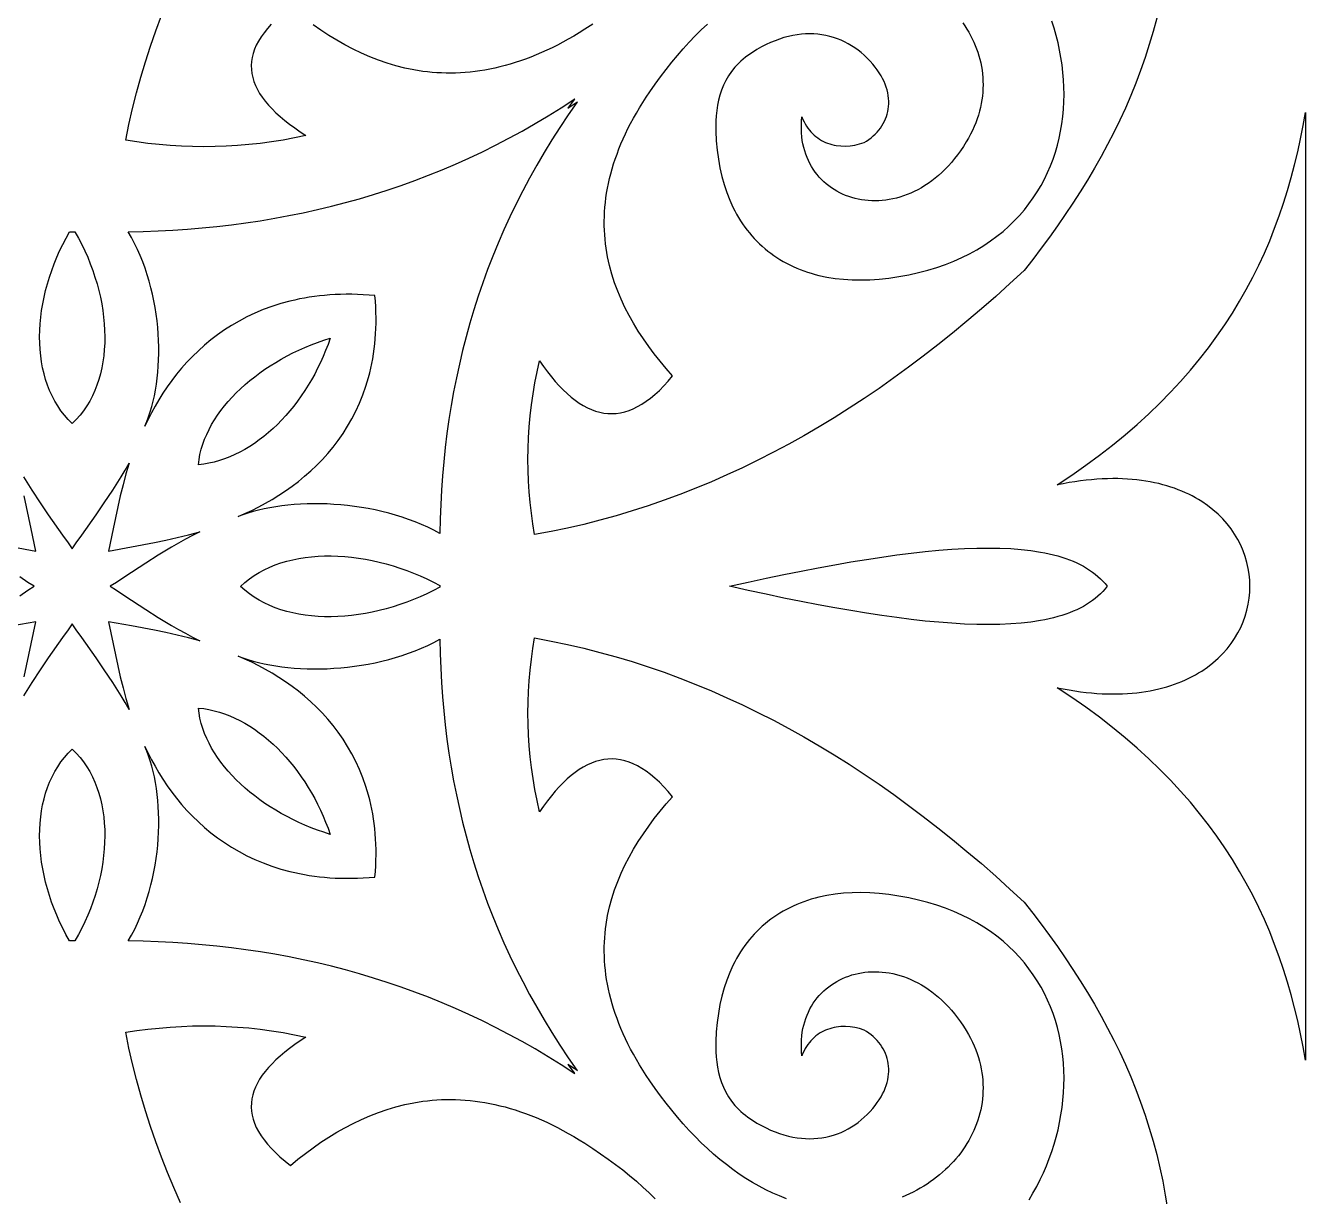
# Model space of a CAD drawing. Extents: x -375 to 375, y -1025 to 1025.
# Drawn here: x -217.3 to -155, y -723.6 to -666.7 of the extents above; entities that cross this region are included whole.
import ezdxf

# ---------------------------------------------------------------- set-up
doc = ezdxf.new("R2010")
doc.units = 0
doc.layers.add('LAYER_1', color=18, linetype='CONTINUOUS')

msp = doc.modelspace()

# ---------------------------------------------------------------- linework, layer by layer
at = {"layer": 'LAYER_1'}
for points in [[(-205.319, -666.625), (-205.504, -666.831), (-205.668, -667.035), (-205.812, -667.238), (-205.937, -667.44), (-206.043, -667.642), (-206.129, -667.842), (-206.197, -668.041), (-206.246, -668.24), (-206.276, -668.437), (-206.289, -668.634), (-206.283, -668.83), (-206.259, -669.025), (-206.218, -669.219), (-206.159, -669.412), (-206.083, -669.604), (-205.991, -669.796), (-205.881, -669.987), (-205.755, -670.177), (-205.612, -670.366), (-205.454, -670.554), (-205.279, -670.742), (-205.089, -670.929), (-204.884, -671.115), (-204.663, -671.301), (-204.427, -671.486), (-204.176, -671.67), (-203.91, -671.854), (-203.63, -672.037), (-204.187, -672.154), (-204.744, -672.256), (-205.298, -672.344), (-205.852, -672.418), (-206.404, -672.478), (-206.955, -672.524), (-207.505, -672.557), (-208.053, -672.576), (-208.601, -672.582), (-209.146, -672.575), (-209.691, -672.555), (-210.234, -672.522), (-210.776, -672.477), (-211.317, -672.42), (-211.857, -672.351), (-212.395, -672.27), (-212.239, -671.498), (-212.066, -670.73), (-211.875, -669.965), (-211.667, -669.204), (-211.441, -668.447), (-211.198, -667.693), (-210.937, -666.943), (-210.66, -666.197)], [(-189.671, -666.619), (-190.058, -666.869), (-190.328, -667.037), (-190.596, -667.197), (-190.862, -667.35), (-191.127, -667.496), (-191.391, -667.634), (-191.653, -667.765), (-191.913, -667.889), (-192.172, -668.006), (-192.429, -668.116), (-192.685, -668.219), (-192.94, -668.316), (-193.193, -668.405), (-193.444, -668.489), (-193.694, -668.565), (-193.942, -668.635), (-194.189, -668.699), (-194.435, -668.756), (-194.679, -668.808), (-194.921, -668.853), (-195.163, -668.892), (-195.402, -668.925), (-195.64, -668.952), (-195.877, -668.973), (-196.112, -668.988), (-196.346, -668.998), (-196.579, -669.002), (-196.81, -669.001), (-197.039, -668.994), (-197.267, -668.982), (-197.494, -668.965), (-197.719, -668.942), (-197.943, -668.915), (-198.387, -668.844), (-198.824, -668.754), (-199.257, -668.645), (-199.683, -668.518), (-200.104, -668.373), (-200.52, -668.211), (-200.93, -668.033), (-201.335, -667.839), (-201.734, -667.629), (-202.128, -667.406), (-202.516, -667.168), (-202.899, -666.917), (-203.277, -666.654)], [(-162.236, -666.331), (-162.408, -666.975), (-162.596, -667.612), (-162.799, -668.243), (-163.017, -668.866), (-163.251, -669.484), (-163.498, -670.094), (-163.76, -670.699), (-164.035, -671.297), (-164.324, -671.889), (-164.625, -672.476), (-164.939, -673.057), (-165.265, -673.632), (-165.602, -674.203), (-165.951, -674.768), (-166.311, -675.328), (-166.682, -675.884), (-167.063, -676.435), (-167.453, -676.981), (-167.854, -677.523), (-168.263, -678.061), (-168.681, -678.596), (-169.373, -679.236), (-170.067, -679.863), (-170.765, -680.474), (-171.467, -681.071), (-172.171, -681.653), (-172.879, -682.22), (-173.59, -682.772), (-174.305, -683.309), (-175.022, -683.831), (-175.743, -684.337), (-176.468, -684.829), (-177.196, -685.304), (-177.927, -685.764), (-178.662, -686.209), (-179.4, -686.638), (-180.141, -687.051), (-180.887, -687.448), (-181.635, -687.83), (-182.388, -688.195), (-183.144, -688.544), (-183.903, -688.878), (-184.666, -689.194), (-185.433, -689.495), (-186.203, -689.779), (-186.977, -690.047), (-187.755, -690.298), (-188.537, -690.532), (-189.322, -690.75), (-190.111, -690.951), (-190.904, -691.135), (-191.701, -691.302), (-192.502, -691.452), (-192.586, -690.933), (-192.658, -690.413), (-192.717, -689.892), (-192.763, -689.369), (-192.797, -688.845), (-192.818, -688.32), (-192.825, -687.794), (-192.819, -687.266), (-192.799, -686.737), (-192.765, -686.207), (-192.717, -685.676), (-192.655, -685.143), (-192.579, -684.61), (-192.488, -684.075), (-192.381, -683.538), (-192.26, -683.001), (-192.07, -683.271), (-191.88, -683.527), (-191.689, -683.769), (-191.497, -683.996), (-191.304, -684.209), (-191.111, -684.408), (-190.917, -684.591), (-190.723, -684.759), (-190.527, -684.912), (-190.331, -685.05), (-190.134, -685.171), (-189.936, -685.277), (-189.737, -685.366), (-189.538, -685.44), (-189.337, -685.496), (-189.136, -685.536), (-188.934, -685.559), (-188.731, -685.564), (-188.527, -685.552), (-188.322, -685.523), (-188.117, -685.476), (-187.91, -685.411), (-187.702, -685.327), (-187.493, -685.225), (-187.284, -685.105), (-187.073, -684.966), (-186.861, -684.807), (-186.648, -684.63), (-186.434, -684.433), (-186.219, -684.216), (-186.003, -683.98), (-185.786, -683.723), (-186.094, -683.374), (-186.392, -683.02), (-186.678, -682.661), (-186.951, -682.296), (-187.211, -681.927), (-187.457, -681.552), (-187.689, -681.172), (-187.906, -680.787), (-188.108, -680.397), (-188.292, -680.002), (-188.46, -679.601), (-188.611, -679.195), (-188.743, -678.784), (-188.856, -678.367), (-188.949, -677.945), (-189.022, -677.517), (-189.051, -677.301), (-189.074, -677.084), (-189.092, -676.865), (-189.105, -676.645), (-189.112, -676.424), (-189.113, -676.201), (-189.109, -675.977), (-189.099, -675.752), (-189.083, -675.525), (-189.061, -675.297), (-189.033, -675.067), (-188.998, -674.836), (-188.958, -674.603), (-188.911, -674.369), (-188.858, -674.134), (-188.799, -673.897), (-188.733, -673.659), (-188.66, -673.42), (-188.581, -673.179), (-188.494, -672.936), (-188.401, -672.692), (-188.301, -672.447), (-188.194, -672.2), (-188.08, -671.952), (-187.959, -671.702), (-187.83, -671.451), (-187.694, -671.199), (-187.551, -670.945), (-187.4, -670.689), (-187.242, -670.432), (-187.076, -670.174), (-186.902, -669.914), (-186.642, -669.541), (-186.377, -669.176), (-186.107, -668.821), (-185.833, -668.475), (-185.554, -668.139), (-185.27, -667.813), (-184.983, -667.498), (-184.691, -667.193), (-184.395, -666.898), (-184.095, -666.615)], [(-171.666, -666.554), (-171.564, -666.704), (-171.467, -666.856), (-171.376, -667.011), (-171.289, -667.168), (-171.208, -667.327), (-171.132, -667.489), (-171.062, -667.653), (-170.998, -667.819), (-170.939, -667.986), (-170.886, -668.156), (-170.839, -668.327), (-170.798, -668.5), (-170.763, -668.675), (-170.734, -668.851), (-170.712, -669.028), (-170.696, -669.207), (-170.687, -669.387), (-170.684, -669.568), (-170.688, -669.75), (-170.699, -669.933), (-170.716, -670.116), (-170.741, -670.301), (-170.773, -670.486), (-170.811, -670.671), (-170.857, -670.857), (-170.911, -671.044), (-170.972, -671.23), (-171.041, -671.417), (-171.117, -671.603), (-171.201, -671.79), (-171.292, -671.977), (-171.392, -672.163), (-171.5, -672.349), (-171.637, -672.566), (-171.777, -672.774), (-171.922, -672.972), (-172.069, -673.162), (-172.22, -673.342), (-172.373, -673.514), (-172.53, -673.677), (-172.689, -673.831), (-172.85, -673.977), (-173.014, -674.114), (-173.179, -674.242), (-173.347, -674.363), (-173.516, -674.475), (-173.686, -674.578), (-173.857, -674.674), (-174.03, -674.761), (-174.203, -674.841), (-174.377, -674.913), (-174.551, -674.977), (-174.725, -675.033), (-174.899, -675.081), (-175.073, -675.122), (-175.247, -675.156), (-175.419, -675.182), (-175.591, -675.201), (-175.762, -675.213), (-175.932, -675.217), (-176.1, -675.215), (-176.267, -675.205), (-176.432, -675.189), (-176.595, -675.166), (-176.755, -675.136), (-176.913, -675.099), (-177.068, -675.056), (-177.221, -675.007), (-177.37, -674.951), (-177.516, -674.889), (-177.659, -674.82), (-177.798, -674.746), (-177.933, -674.665), (-178.065, -674.578), (-178.191, -674.486), (-178.314, -674.388), (-178.432, -674.283), (-178.544, -674.174), (-178.652, -674.059), (-178.755, -673.938), (-178.852, -673.812), (-178.943, -673.68), (-179.029, -673.544), (-179.108, -673.402), (-179.181, -673.255), (-179.248, -673.104), (-179.308, -672.947), (-179.361, -672.785), (-179.407, -672.619), (-179.446, -672.448), (-179.477, -672.273), (-179.501, -672.093), (-179.517, -671.909), (-179.524, -671.72), (-179.524, -671.527), (-179.514, -671.33), (-179.497, -671.129), (-179.447, -671.25), (-179.392, -671.366), (-179.333, -671.476), (-179.27, -671.58), (-179.203, -671.679), (-179.132, -671.772), (-179.057, -671.86), (-178.979, -671.942), (-178.898, -672.019), (-178.813, -672.091), (-178.725, -672.157), (-178.634, -672.218), (-178.541, -672.273), (-178.445, -672.324), (-178.346, -672.369), (-178.245, -672.409), (-178.143, -672.444), (-178.038, -672.474), (-177.932, -672.499), (-177.824, -672.519), (-177.604, -672.544), (-177.38, -672.549), (-177.153, -672.535), (-176.924, -672.501), (-176.695, -672.449), (-176.467, -672.378), (-176.349, -672.304), (-176.237, -672.226), (-176.129, -672.144), (-176.028, -672.057), (-175.932, -671.967), (-175.842, -671.872), (-175.758, -671.774), (-175.68, -671.672), (-175.608, -671.567), (-175.543, -671.458), (-175.485, -671.346), (-175.433, -671.232), (-175.388, -671.114), (-175.351, -670.994), (-175.32, -670.872), (-175.297, -670.747), (-175.281, -670.62), (-175.273, -670.491), (-175.273, -670.36), (-175.281, -670.228), (-175.297, -670.094), (-175.321, -669.958), (-175.353, -669.822), (-175.394, -669.684), (-175.444, -669.546), (-175.502, -669.407), (-175.57, -669.267), (-175.647, -669.127), (-175.732, -668.987), (-175.828, -668.846), (-175.933, -668.706), (-176.047, -668.566), (-176.181, -668.415), (-176.319, -668.271), (-176.463, -668.135), (-176.611, -668.006), (-176.764, -667.885), (-176.922, -667.772), (-177.084, -667.667), (-177.25, -667.57), (-177.42, -667.482), (-177.595, -667.402), (-177.773, -667.331), (-177.955, -667.269), (-178.14, -667.216), (-178.329, -667.172), (-178.521, -667.137), (-178.716, -667.112), (-178.914, -667.097), (-179.115, -667.091), (-179.318, -667.096), (-179.524, -667.111), (-179.732, -667.136), (-179.942, -667.172), (-180.154, -667.218), (-180.369, -667.275), (-180.585, -667.344), (-180.802, -667.423), (-181.021, -667.514), (-181.241, -667.616), (-181.462, -667.73), (-181.685, -667.856), (-181.908, -667.994), (-182.131, -668.144), (-182.249, -668.232), (-182.361, -668.322), (-182.468, -668.415), (-182.57, -668.511), (-182.666, -668.609), (-182.757, -668.71), (-182.923, -668.919), (-183.071, -669.136), (-183.2, -669.361), (-183.312, -669.593), (-183.408, -669.83), (-183.487, -670.073), (-183.552, -670.319), (-183.604, -670.568), (-183.642, -670.819), (-183.668, -671.071), (-183.683, -671.323), (-183.688, -671.575), (-183.684, -671.825), (-183.662, -672.294), (-183.621, -672.749), (-183.563, -673.19), (-183.487, -673.616), (-183.393, -674.028), (-183.283, -674.425), (-183.155, -674.807), (-183.011, -675.174), (-182.851, -675.525), (-182.765, -675.695), (-182.674, -675.862), (-182.58, -676.024), (-182.482, -676.182), (-182.38, -676.336), (-182.274, -676.487), (-182.165, -676.633), (-182.051, -676.775), (-181.934, -676.914), (-181.813, -677.048), (-181.689, -677.178), (-181.561, -677.304), (-181.429, -677.425), (-181.293, -677.543), (-181.154, -677.657), (-181.012, -677.766), (-180.866, -677.871), (-180.717, -677.971), (-180.564, -678.068), (-180.408, -678.16), (-180.249, -678.248), (-180.086, -678.331), (-179.92, -678.41), (-179.751, -678.485), (-179.578, -678.555), (-179.402, -678.621), (-179.224, -678.683), (-179.042, -678.74), (-178.857, -678.792), (-178.669, -678.84), (-178.284, -678.922), (-177.887, -678.986), (-177.479, -679.031), (-177.059, -679.057), (-176.629, -679.064), (-176.188, -679.053), (-175.737, -679.022), (-175.275, -678.971), (-174.775, -678.897), (-174.291, -678.807), (-173.823, -678.703), (-173.371, -678.584), (-172.935, -678.451), (-172.515, -678.305), (-172.111, -678.146), (-171.722, -677.974), (-171.349, -677.789), (-170.992, -677.593), (-170.649, -677.386), (-170.322, -677.167), (-170.01, -676.938), (-169.713, -676.699), (-169.431, -676.449), (-169.164, -676.191), (-168.911, -675.923), (-168.673, -675.647), (-168.449, -675.363), (-168.24, -675.071), (-168.045, -674.772), (-167.864, -674.466), (-167.697, -674.153), (-167.544, -673.834), (-167.405, -673.51), (-167.279, -673.18), (-167.167, -672.846), (-167.068, -672.507), (-166.983, -672.164), (-166.911, -671.818), (-166.852, -671.468), (-166.806, -671.116), (-166.772, -670.761), (-166.752, -670.404), (-166.744, -670.046), (-166.749, -669.687), (-166.767, -669.326), (-166.796, -668.966), (-166.838, -668.606), (-166.892, -668.246), (-166.958, -667.887), (-167.036, -667.53), (-167.126, -667.175), (-167.227, -666.821), (-167.34, -666.47)], [(-217.371, -688.641), (-216.967, -689.29), (-216.559, -689.911), (-216.164, -690.49), (-215.467, -691.476), (-215.197, -691.858), (-214.999, -692.149), (-214.801, -691.858), (-214.531, -691.476), (-213.834, -690.49), (-213.438, -689.911), (-213.03, -689.29), (-212.624, -688.641), (-212.427, -688.309), (-212.236, -687.975), (-212.388, -688.5), (-212.529, -689.028), (-212.66, -689.56), (-212.783, -690.095), (-213.011, -691.17), (-213.228, -692.251), (-212.114, -692.047), (-211.003, -691.832), (-210.448, -691.715), (-209.895, -691.591), (-209.344, -691.457), (-208.796, -691.311), (-209.144, -691.492), (-209.49, -691.679), (-209.832, -691.871), (-210.167, -692.065), (-210.813, -692.456), (-211.416, -692.837), (-212.444, -693.51), (-212.843, -693.772), (-213.149, -693.966), (-212.843, -694.161), (-212.444, -694.424), (-211.416, -695.096), (-210.813, -695.476), (-210.167, -695.866), (-209.832, -696.06), (-209.49, -696.251), (-209.144, -696.437), (-208.796, -696.616), (-209.344, -696.473), (-209.895, -696.341), (-210.448, -696.217), (-211.003, -696.102), (-212.114, -695.888), (-213.228, -695.687), (-213.011, -696.764), (-212.783, -697.838), (-212.66, -698.372), (-212.529, -698.903), (-212.388, -699.431), (-212.236, -699.955), (-212.427, -699.621), (-212.624, -699.29), (-213.03, -698.642), (-213.438, -698.022), (-213.834, -697.443), (-214.531, -696.457), (-214.801, -696.075), (-214.999, -695.783), (-215.197, -696.075), (-215.467, -696.457), (-216.164, -697.443), (-216.559, -698.022), (-216.967, -698.642), (-217.371, -699.29)], [(-217.886, -692.047), (-216.775, -692.251), (-216.991, -691.17), (-217.217, -690.095), (-217.339, -689.56)], [(-217.554, -694.424), (-217.157, -694.161), (-216.853, -693.966), (-217.157, -693.772), (-217.554, -693.51)], [(-217.339, -698.372), (-217.217, -697.838), (-216.991, -696.764), (-216.775, -695.687), (-217.886, -695.888)], [(-180.249, -723.754), (-180.584, -723.624), (-180.917, -723.48), (-181.247, -723.322), (-181.575, -723.15), (-181.9, -722.965), (-182.223, -722.766), (-182.543, -722.555), (-182.86, -722.331), (-183.174, -722.095), (-183.484, -721.846), (-183.791, -721.586), (-184.095, -721.314), (-184.395, -721.031), (-184.691, -720.737), (-184.983, -720.432), (-185.27, -720.116), (-185.554, -719.79), (-185.833, -719.454), (-186.107, -719.109), (-186.377, -718.753), (-186.642, -718.389), (-186.902, -718.015), (-187.076, -717.756), (-187.242, -717.497), (-187.4, -717.24), (-187.551, -716.985), (-187.694, -716.731), (-187.83, -716.478), (-187.959, -716.227), (-188.08, -715.977), (-188.194, -715.729), (-188.301, -715.482), (-188.401, -715.237), (-188.494, -714.993), (-188.581, -714.751), (-188.66, -714.51), (-188.733, -714.27), (-188.799, -714.032), (-188.858, -713.795), (-188.911, -713.56), (-188.958, -713.326), (-188.998, -713.093), (-189.033, -712.862), (-189.061, -712.633), (-189.083, -712.404), (-189.099, -712.177), (-189.109, -711.952), (-189.113, -711.728), (-189.112, -711.505), (-189.105, -711.284), (-189.092, -711.064), (-189.074, -710.845), (-189.051, -710.628), (-189.022, -710.412), (-188.949, -709.984), (-188.856, -709.562), (-188.743, -709.145), (-188.611, -708.734), (-188.46, -708.328), (-188.292, -707.927), (-188.108, -707.532), (-187.906, -707.142), (-187.689, -706.757), (-187.457, -706.377), (-187.211, -706.002), (-186.951, -705.633), (-186.678, -705.268), (-186.392, -704.909), (-186.094, -704.555), (-185.786, -704.206), (-186.003, -703.949), (-186.219, -703.713), (-186.434, -703.496), (-186.648, -703.299), (-186.861, -703.122), (-187.073, -702.963), (-187.284, -702.824), (-187.493, -702.704), (-187.702, -702.602), (-187.91, -702.518), (-188.117, -702.453), (-188.322, -702.406), (-188.527, -702.377), (-188.731, -702.365), (-188.934, -702.37), (-189.136, -702.393), (-189.337, -702.433), (-189.538, -702.49), (-189.737, -702.563), (-189.936, -702.652), (-190.134, -702.758), (-190.331, -702.879), (-190.527, -703.017), (-190.723, -703.17), (-190.917, -703.338), (-191.111, -703.521), (-191.304, -703.72), (-191.497, -703.933), (-191.689, -704.16), (-191.88, -704.402), (-192.07, -704.658), (-192.26, -704.928), (-192.381, -704.391), (-192.488, -703.855), (-192.579, -703.32), (-192.655, -702.786), (-192.717, -702.254), (-192.765, -701.722), (-192.799, -701.192), (-192.819, -700.663), (-192.825, -700.136), (-192.818, -699.609), (-192.797, -699.084), (-192.763, -698.56), (-192.717, -698.038), (-192.658, -697.516), (-192.586, -696.996), (-192.502, -696.477), (-191.701, -696.627), (-190.904, -696.794), (-190.111, -696.978), (-189.322, -697.179), (-188.537, -697.397), (-187.755, -697.631), (-186.977, -697.882), (-186.203, -698.15), (-185.433, -698.434), (-184.666, -698.735), (-183.903, -699.052), (-183.144, -699.385), (-182.388, -699.734), (-181.635, -700.099), (-180.887, -700.481), (-180.141, -700.878), (-179.4, -701.291), (-178.662, -701.72), (-177.927, -702.165), (-177.196, -702.625), (-176.468, -703.101), (-175.743, -703.592), (-175.022, -704.098), (-174.305, -704.62), (-173.59, -705.157), (-172.879, -705.709), (-172.171, -706.276), (-171.467, -706.858), (-170.765, -707.455), (-170.067, -708.067), (-169.373, -708.693), (-168.681, -709.334), (-168.263, -709.868), (-167.854, -710.406), (-167.453, -710.948), (-167.063, -711.495), (-166.682, -712.046), (-166.311, -712.601), (-165.951, -713.161), (-165.602, -713.727), (-165.265, -714.297), (-164.939, -714.873), (-164.625, -715.454), (-164.324, -716.04), (-164.035, -716.633), (-163.76, -717.231), (-163.498, -717.835), (-163.251, -718.446), (-163.017, -719.063), (-162.799, -719.687), (-162.596, -720.317), (-162.408, -720.954), (-162.236, -721.599), (-162.08, -722.25), (-161.941, -722.91), (-161.819, -723.576), (-161.714, -724.251)], [(-168.446, -723.807), (-168.255, -723.486), (-168.075, -723.159), (-167.906, -722.828), (-167.748, -722.492), (-167.601, -722.151), (-167.465, -721.807), (-167.34, -721.459), (-167.227, -721.108), (-167.126, -720.755), (-167.036, -720.399), (-166.958, -720.042), (-166.892, -719.683), (-166.838, -719.323), (-166.796, -718.963), (-166.767, -718.603), (-166.749, -718.243), (-166.744, -717.883), (-166.752, -717.525), (-166.772, -717.168), (-166.806, -716.814), (-166.852, -716.461), (-166.911, -716.112), (-166.983, -715.765), (-167.068, -715.422), (-167.167, -715.083), (-167.279, -714.749), (-167.405, -714.419), (-167.544, -714.095), (-167.697, -713.776), (-167.864, -713.464), (-168.045, -713.157), (-168.24, -712.858), (-168.449, -712.566), (-168.673, -712.282), (-168.911, -712.006), (-169.164, -711.738), (-169.431, -711.48), (-169.713, -711.231), (-170.01, -710.991), (-170.322, -710.762), (-170.649, -710.543), (-170.992, -710.336), (-171.349, -710.14), (-171.722, -709.955), (-172.111, -709.783), (-172.515, -709.624), (-172.935, -709.478), (-173.371, -709.345), (-173.823, -709.226), (-174.291, -709.122), (-174.775, -709.032), (-175.275, -708.958), (-175.737, -708.907), (-176.188, -708.876), (-176.629, -708.865), (-177.059, -708.872), (-177.479, -708.898), (-177.887, -708.944), (-178.284, -709.007), (-178.669, -709.089), (-178.857, -709.137), (-179.042, -709.19), (-179.224, -709.246), (-179.402, -709.308), (-179.578, -709.374), (-179.751, -709.444), (-179.92, -709.519), (-180.086, -709.598), (-180.249, -709.681), (-180.408, -709.769), (-180.564, -709.861), (-180.717, -709.958), (-180.866, -710.058), (-181.012, -710.163), (-181.154, -710.273), (-181.293, -710.386), (-181.429, -710.504), (-181.561, -710.625), (-181.689, -710.751), (-181.813, -710.881), (-181.934, -711.016), (-182.051, -711.154), (-182.165, -711.296), (-182.274, -711.442), (-182.38, -711.593), (-182.482, -711.747), (-182.58, -711.905), (-182.674, -712.067), (-182.765, -712.234), (-182.851, -712.404), (-183.011, -712.755), (-183.155, -713.122), (-183.283, -713.504), (-183.393, -713.901), (-183.487, -714.313), (-183.563, -714.739), (-183.621, -715.18), (-183.662, -715.635), (-183.684, -716.104), (-183.688, -716.354), (-183.683, -716.606), (-183.668, -716.858), (-183.642, -717.11), (-183.604, -717.361), (-183.552, -717.611), (-183.487, -717.857), (-183.408, -718.099), (-183.312, -718.336), (-183.2, -718.568), (-183.071, -718.793), (-182.923, -719.01), (-182.757, -719.219), (-182.666, -719.32), (-182.57, -719.418), (-182.468, -719.514), (-182.361, -719.607), (-182.249, -719.697), (-182.131, -719.785), (-181.908, -719.935), (-181.685, -720.073), (-181.462, -720.199), (-181.241, -720.313), (-181.021, -720.415), (-180.802, -720.506), (-180.585, -720.585), (-180.369, -720.654), (-180.154, -720.711), (-179.942, -720.757), (-179.732, -720.793), (-179.524, -720.818), (-179.318, -720.833), (-179.115, -720.838), (-178.914, -720.832), (-178.716, -720.817), (-178.521, -720.792), (-178.329, -720.757), (-178.14, -720.713), (-177.955, -720.66), (-177.773, -720.598), (-177.595, -720.527), (-177.42, -720.447), (-177.25, -720.359), (-177.084, -720.262), (-176.922, -720.157), (-176.764, -720.044), (-176.611, -719.923), (-176.463, -719.794), (-176.319, -719.658), (-176.181, -719.514), (-176.047, -719.363), (-175.933, -719.223), (-175.828, -719.083), (-175.732, -718.942), (-175.647, -718.802), (-175.57, -718.662), (-175.502, -718.522), (-175.444, -718.383), (-175.394, -718.245), (-175.353, -718.107), (-175.321, -717.971), (-175.297, -717.835), (-175.281, -717.701), (-175.273, -717.569), (-175.273, -717.438), (-175.281, -717.309), (-175.297, -717.182), (-175.32, -717.057), (-175.351, -716.935), (-175.388, -716.815), (-175.433, -716.697), (-175.485, -716.583), (-175.543, -716.471), (-175.608, -716.362), (-175.68, -716.257), (-175.758, -716.155), (-175.842, -716.057), (-175.932, -715.962), (-176.028, -715.872), (-176.129, -715.785), (-176.237, -715.703), (-176.349, -715.625), (-176.467, -715.551), (-176.695, -715.48), (-176.924, -715.428), (-177.153, -715.394), (-177.38, -715.38), (-177.604, -715.385), (-177.824, -715.41), (-177.932, -715.43), (-178.038, -715.455), (-178.143, -715.485), (-178.245, -715.52), (-178.346, -715.56), (-178.445, -715.605), (-178.541, -715.656), (-178.634, -715.711), (-178.725, -715.772), (-178.813, -715.838), (-178.898, -715.91), (-178.979, -715.987), (-179.057, -716.069), (-179.132, -716.157), (-179.203, -716.25), (-179.27, -716.349), (-179.333, -716.453), (-179.392, -716.563), (-179.447, -716.679), (-179.497, -716.8), (-179.514, -716.599), (-179.524, -716.402), (-179.524, -716.209), (-179.517, -716.02), (-179.501, -715.836), (-179.477, -715.656), (-179.446, -715.481), (-179.407, -715.31), (-179.361, -715.144), (-179.308, -714.982), (-179.248, -714.826), (-179.181, -714.674), (-179.108, -714.527), (-179.029, -714.385), (-178.943, -714.249), (-178.852, -714.117), (-178.755, -713.991), (-178.652, -713.871), (-178.544, -713.755), (-178.432, -713.646), (-178.314, -713.542), (-178.191, -713.444), (-178.065, -713.351), (-177.933, -713.264), (-177.798, -713.184), (-177.659, -713.109), (-177.516, -713.041), (-177.37, -712.979), (-177.221, -712.923), (-177.068, -712.873), (-176.913, -712.83), (-176.755, -712.794), (-176.595, -712.764), (-176.432, -712.741), (-176.267, -712.724), (-176.1, -712.715), (-175.932, -712.712), (-175.762, -712.717), (-175.591, -712.728), (-175.419, -712.747), (-175.247, -712.774), (-175.073, -712.807), (-174.899, -712.848), (-174.725, -712.897), (-174.551, -712.953), (-174.377, -713.017), (-174.203, -713.088), (-174.03, -713.168), (-173.857, -713.256), (-173.686, -713.351), (-173.516, -713.455), (-173.347, -713.567), (-173.179, -713.687), (-173.014, -713.816), (-172.85, -713.953), (-172.689, -714.098), (-172.53, -714.252), (-172.373, -714.415), (-172.22, -714.587), (-172.069, -714.768), (-171.922, -714.957), (-171.777, -715.156), (-171.637, -715.363), (-171.5, -715.58), (-171.392, -715.766), (-171.292, -715.953), (-171.201, -716.139), (-171.117, -716.326), (-171.041, -716.513), (-170.972, -716.699), (-170.911, -716.886), (-170.857, -717.072), (-170.811, -717.258), (-170.773, -717.444), (-170.741, -717.629), (-170.716, -717.813), (-170.699, -717.997), (-170.688, -718.179), (-170.684, -718.361), (-170.687, -718.542), (-170.696, -718.722), (-170.712, -718.901), (-170.734, -719.078), (-170.763, -719.254), (-170.798, -719.429), (-170.839, -719.602), (-170.886, -719.773), (-170.939, -719.943), (-170.998, -720.111), (-171.062, -720.277), (-171.132, -720.44), (-171.208, -720.602), (-171.289, -720.762), (-171.376, -720.919), (-171.467, -721.073), (-171.564, -721.226), (-171.666, -721.375), (-171.773, -721.522), (-171.885, -721.667), (-172.002, -721.808), (-172.123, -721.946), (-172.249, -722.082), (-172.38, -722.214), (-172.514, -722.343), (-172.654, -722.468), (-172.797, -722.59), (-172.944, -722.709), (-173.096, -722.824), (-173.251, -722.935), (-173.41, -723.043), (-173.573, -723.146), (-173.74, -723.246), (-173.91, -723.341), (-174.083, -723.432), (-174.26, -723.519), (-174.44, -723.602), (-174.623, -723.68)], [(-209.725, -723.951), (-210.053, -723.215), (-210.365, -722.476), (-210.66, -721.733), (-210.937, -720.986), (-211.198, -720.236), (-211.441, -719.483), (-211.667, -718.725), (-211.875, -717.964), (-212.066, -717.2), (-212.239, -716.432), (-212.395, -715.66), (-211.857, -715.578), (-211.317, -715.509), (-210.776, -715.452), (-210.234, -715.407), (-209.691, -715.374), (-209.146, -715.354), (-208.601, -715.347), (-208.053, -715.353), (-207.505, -715.372), (-206.955, -715.405), (-206.404, -715.451), (-205.852, -715.511), (-205.298, -715.585), (-204.744, -715.673), (-204.187, -715.776), (-203.63, -715.893), (-203.91, -716.076), (-204.176, -716.259), (-204.427, -716.443), (-204.663, -716.628), (-204.884, -716.814), (-205.089, -717), (-205.279, -717.187), (-205.454, -717.375), (-205.612, -717.563), (-205.755, -717.753), (-205.881, -717.943), (-205.991, -718.133), (-206.083, -718.325), (-206.159, -718.517), (-206.218, -718.71), (-206.259, -718.904), (-206.283, -719.099), (-206.289, -719.295), (-206.276, -719.492), (-206.246, -719.689), (-206.197, -719.888), (-206.129, -720.087), (-206.043, -720.287), (-205.937, -720.489), (-205.812, -720.691), (-205.668, -720.894), (-205.504, -721.098), (-205.319, -721.304), (-205.115, -721.51), (-204.891, -721.717), (-204.645, -721.926), (-204.379, -722.135), (-204.017, -721.838), (-203.65, -721.551), (-203.277, -721.276), (-202.899, -721.012), (-202.516, -720.761), (-202.128, -720.524), (-201.734, -720.3), (-201.335, -720.091), (-200.93, -719.896), (-200.52, -719.718), (-200.104, -719.556), (-199.683, -719.411), (-199.257, -719.284), (-198.824, -719.175), (-198.387, -719.085), (-197.943, -719.015), (-197.719, -718.987), (-197.494, -718.964), (-197.267, -718.947), (-197.039, -718.935), (-196.81, -718.928), (-196.579, -718.927), (-196.346, -718.931), (-196.112, -718.941), (-195.877, -718.956), (-195.64, -718.977), (-195.402, -719.005), (-195.163, -719.037), (-194.921, -719.076), (-194.679, -719.121), (-194.435, -719.173), (-194.189, -719.23), (-193.942, -719.294), (-193.694, -719.364), (-193.444, -719.44), (-193.193, -719.524), (-192.94, -719.613), (-192.685, -719.71), (-192.429, -719.813), (-192.172, -719.923), (-191.913, -720.04), (-191.653, -720.164), (-191.391, -720.295), (-191.127, -720.433), (-190.862, -720.579), (-190.596, -720.732), (-190.328, -720.892), (-190.058, -721.06), (-189.671, -721.31), (-189.293, -721.565), (-188.925, -721.825), (-188.566, -722.09), (-188.218, -722.359), (-187.88, -722.632), (-187.552, -722.91), (-187.236, -723.191), (-186.931, -723.477), (-186.637, -723.766)]]:
    msp.add_lwpolyline(points, dxfattribs=at)
for points in [[(-190.571, -670.27), (-190.551, -670.257), (-190.584, -670.289), (-190.879, -670.706), (-190.447, -670.421), (-190.414, -670.39), (-190.428, -670.408), (-190.408, -670.395), (-190.442, -670.427), (-190.864, -671.032), (-191.271, -671.641), (-191.663, -672.253), (-192.04, -672.868), (-192.402, -673.486), (-192.75, -674.108), (-193.083, -674.734), (-193.403, -675.362), (-193.708, -675.994), (-193.999, -676.63), (-194.276, -677.268), (-194.539, -677.91), (-194.789, -678.555), (-195.025, -679.203), (-195.247, -679.854), (-195.457, -680.508), (-195.653, -681.166), (-195.837, -681.827), (-196.007, -682.49), (-196.165, -683.157), (-196.31, -683.827), (-196.443, -684.5), (-196.563, -685.176), (-196.671, -685.855), (-196.767, -686.536), (-196.851, -687.221), (-196.923, -687.909), (-196.983, -688.599), (-197.032, -689.293), (-197.07, -689.989), (-197.096, -690.688), (-197.111, -691.39), (-197.403, -691.236), (-197.701, -691.09), (-198.006, -690.954), (-198.317, -690.827), (-198.632, -690.709), (-198.952, -690.6), (-199.275, -690.5), (-199.602, -690.408), (-199.932, -690.325), (-200.264, -690.251), (-200.597, -690.185), (-200.931, -690.128), (-201.266, -690.078), (-201.6, -690.037), (-201.934, -690.004), (-202.266, -689.979), (-202.596, -689.961), (-202.924, -689.952), (-203.249, -689.95), (-203.57, -689.955), (-203.887, -689.969), (-204.199, -689.989), (-204.506, -690.017), (-204.807, -690.051), (-205.101, -690.093), (-205.388, -690.142), (-205.667, -690.198), (-205.938, -690.26), (-206.201, -690.33), (-206.454, -690.405), (-206.696, -690.488), (-206.929, -690.576), (-206.594, -690.43), (-206.259, -690.273), (-205.926, -690.105), (-205.594, -689.927), (-205.266, -689.737), (-204.941, -689.536), (-204.62, -689.323), (-204.305, -689.098), (-203.995, -688.862), (-203.692, -688.614), (-203.396, -688.354), (-203.109, -688.081), (-202.83, -687.796), (-202.561, -687.499), (-202.303, -687.189), (-202.056, -686.866), (-201.821, -686.53), (-201.599, -686.18), (-201.391, -685.818), (-201.197, -685.442), (-201.018, -685.052), (-200.855, -684.649), (-200.709, -684.231), (-200.58, -683.8), (-200.522, -683.579), (-200.469, -683.354), (-200.421, -683.126), (-200.378, -682.894), (-200.34, -682.658), (-200.306, -682.419), (-200.278, -682.176), (-200.255, -681.93), (-200.238, -681.679), (-200.226, -681.425), (-200.219, -681.167), (-200.218, -680.906), (-200.223, -680.641), (-200.233, -680.371), (-200.25, -680.098), (-200.272, -679.822), (-200.56, -679.798), (-200.844, -679.78), (-201.123, -679.768), (-201.399, -679.762), (-201.671, -679.761), (-201.939, -679.765), (-202.203, -679.775), (-202.463, -679.791), (-202.719, -679.811), (-202.971, -679.837), (-203.22, -679.867), (-203.465, -679.903), (-203.706, -679.943), (-203.943, -679.988), (-204.177, -680.038), (-204.407, -680.092), (-204.855, -680.213), (-205.29, -680.352), (-205.709, -680.506), (-206.114, -680.677), (-206.506, -680.862), (-206.883, -681.06), (-207.246, -681.273), (-207.596, -681.497), (-207.932, -681.734), (-208.255, -681.981), (-208.565, -682.238), (-208.861, -682.505), (-209.145, -682.781), (-209.416, -683.065), (-209.675, -683.356), (-209.921, -683.653), (-210.155, -683.956), (-210.377, -684.264), (-210.587, -684.576), (-210.785, -684.892), (-210.972, -685.21), (-211.147, -685.531), (-211.311, -685.852), (-211.463, -686.174), (-211.37, -685.951), (-211.283, -685.718), (-211.202, -685.475), (-211.129, -685.222), (-211.062, -684.962), (-211.002, -684.693), (-210.95, -684.417), (-210.904, -684.134), (-210.866, -683.845), (-210.836, -683.549), (-210.813, -683.249), (-210.798, -682.944), (-210.79, -682.635), (-210.791, -682.322), (-210.799, -682.007), (-210.816, -681.689), (-210.841, -681.369), (-210.874, -681.047), (-210.916, -680.725), (-210.966, -680.402), (-211.025, -680.08), (-211.092, -679.759), (-211.169, -679.439), (-211.254, -679.121), (-211.349, -678.806), (-211.453, -678.493), (-211.566, -678.184), (-211.689, -677.88), (-211.821, -677.58), (-211.963, -677.285), (-212.114, -676.996), (-212.276, -676.714), (-211.55, -676.699), (-210.826, -676.673), (-210.106, -676.636), (-209.389, -676.588), (-208.675, -676.529), (-207.963, -676.459), (-207.255, -676.378), (-206.55, -676.285), (-205.848, -676.18), (-205.149, -676.063), (-204.453, -675.935), (-203.76, -675.795), (-203.07, -675.643), (-202.383, -675.478), (-201.7, -675.301), (-201.02, -675.112), (-200.343, -674.91), (-199.669, -674.695), (-198.999, -674.467), (-198.332, -674.227), (-197.668, -673.973), (-197.007, -673.706), (-196.35, -673.426), (-195.697, -673.132), (-195.046, -672.825), (-194.399, -672.504), (-193.756, -672.169), (-193.116, -671.82), (-192.48, -671.458), (-191.847, -671.08), (-191.217, -670.689), (-190.591, -670.283), (-190.558, -670.251)], [(-155, -717.015), (-155.111, -716.374), (-155.235, -715.735), (-155.372, -715.101), (-155.523, -714.471), (-155.688, -713.844), (-155.867, -713.222), (-156.061, -712.604), (-156.271, -711.991), (-156.496, -711.382), (-156.738, -710.778), (-156.996, -710.179), (-157.271, -709.584), (-157.565, -708.995), (-157.876, -708.41), (-158.206, -707.831), (-158.554, -707.258), (-158.923, -706.689), (-159.311, -706.126), (-159.719, -705.569), (-160.148, -705.018), (-160.598, -704.473), (-161.07, -703.934), (-161.564, -703.4), (-162.081, -702.874), (-162.62, -702.353), (-163.183, -701.839), (-163.77, -701.332), (-164.382, -700.831), (-165.018, -700.337), (-165.679, -699.85), (-166.366, -699.371), (-167.079, -698.898), (-166.788, -698.956), (-166.502, -699.007), (-166.221, -699.052), (-165.943, -699.091), (-165.671, -699.124), (-165.403, -699.151), (-165.14, -699.172), (-164.881, -699.188), (-164.627, -699.197), (-164.377, -699.201), (-164.132, -699.2), (-163.892, -699.193), (-163.656, -699.181), (-163.425, -699.164), (-163.198, -699.142), (-162.976, -699.115), (-162.758, -699.083), (-162.545, -699.046), (-162.337, -699.004), (-162.133, -698.958), (-161.934, -698.908), (-161.739, -698.853), (-161.549, -698.794), (-161.364, -698.731), (-161.183, -698.664), (-161.007, -698.593), (-160.835, -698.518), (-160.668, -698.439), (-160.505, -698.357), (-160.347, -698.271), (-160.194, -698.181), (-160.045, -698.089), (-159.761, -697.894), (-159.496, -697.687), (-159.248, -697.468), (-159.019, -697.239), (-158.809, -697), (-158.616, -696.753), (-158.442, -696.497), (-158.287, -696.234), (-158.149, -695.965), (-158.03, -695.69), (-157.929, -695.41), (-157.847, -695.125), (-157.783, -694.838), (-157.737, -694.548), (-157.71, -694.257), (-157.701, -693.965), (-157.701, -693.965), (-157.701, -693.964), (-157.71, -693.672), (-157.737, -693.381), (-157.783, -693.091), (-157.847, -692.804), (-157.929, -692.52), (-158.03, -692.24), (-158.149, -691.964), (-158.287, -691.695), (-158.442, -691.432), (-158.616, -691.176), (-158.809, -690.929), (-159.019, -690.69), (-159.248, -690.461), (-159.496, -690.243), (-159.761, -690.035), (-160.045, -689.84), (-160.194, -689.748), (-160.347, -689.658), (-160.505, -689.572), (-160.668, -689.49), (-160.835, -689.411), (-161.007, -689.336), (-161.183, -689.265), (-161.364, -689.198), (-161.549, -689.135), (-161.739, -689.076), (-161.934, -689.021), (-162.133, -688.971), (-162.337, -688.925), (-162.545, -688.883), (-162.758, -688.846), (-162.976, -688.814), (-163.198, -688.787), (-163.425, -688.765), (-163.656, -688.748), (-163.892, -688.736), (-164.132, -688.729), (-164.377, -688.728), (-164.627, -688.732), (-164.881, -688.741), (-165.14, -688.757), (-165.403, -688.778), (-165.671, -688.805), (-165.943, -688.838), (-166.221, -688.877), (-166.502, -688.922), (-166.788, -688.973), (-167.079, -689.031), (-166.366, -688.558), (-165.679, -688.079), (-165.018, -687.592), (-164.382, -687.098), (-163.77, -686.597), (-163.183, -686.09), (-162.62, -685.576), (-162.081, -685.056), (-161.564, -684.529), (-161.07, -683.996), (-160.598, -683.457), (-160.148, -682.911), (-159.719, -682.36), (-159.311, -681.803), (-158.923, -681.241), (-158.554, -680.672), (-158.206, -680.099), (-157.876, -679.52), (-157.565, -678.935), (-157.272, -678.346), (-156.996, -677.752), (-156.738, -677.152), (-156.496, -676.548), (-156.271, -675.939), (-156.061, -675.326), (-155.867, -674.708), (-155.688, -674.086), (-155.523, -673.46), (-155.372, -672.83), (-155.235, -672.195), (-155.111, -671.557), (-155, -670.915)], [(-214.699, -677.022), (-214.539, -677.331), (-214.388, -677.644), (-214.248, -677.96), (-214.119, -678.279), (-214, -678.601), (-213.892, -678.924), (-213.794, -679.248), (-213.707, -679.573), (-213.632, -679.898), (-213.567, -680.223), (-213.514, -680.547), (-213.472, -680.869), (-213.442, -681.19), (-213.423, -681.508), (-213.416, -681.824), (-213.421, -682.136), (-213.438, -682.444), (-213.467, -682.747), (-213.508, -683.046), (-213.561, -683.339), (-213.627, -683.626), (-213.706, -683.906), (-213.797, -684.18), (-213.901, -684.445), (-214.018, -684.703), (-214.148, -684.952), (-214.291, -685.192), (-214.448, -685.422), (-214.618, -685.642), (-214.801, -685.851), (-214.999, -686.049), (-215.196, -685.851), (-215.38, -685.642), (-215.551, -685.422), (-215.707, -685.192), (-215.851, -684.952), (-215.981, -684.703), (-216.099, -684.445), (-216.203, -684.18), (-216.295, -683.906), (-216.373, -683.626), (-216.44, -683.339), (-216.493, -683.046), (-216.535, -682.747), (-216.564, -682.444), (-216.581, -682.136), (-216.585, -681.824), (-216.579, -681.508), (-216.56, -681.19), (-216.529, -680.869), (-216.487, -680.547), (-216.434, -680.223), (-216.37, -679.898), (-216.294, -679.573), (-216.207, -679.248), (-216.109, -678.924), (-216, -678.601), (-215.881, -678.279), (-215.751, -677.96), (-215.611, -677.644), (-215.46, -677.331), (-215.299, -677.022), (-215.128, -676.718), (-214.87, -676.718)], [(-202.555, -682.198), (-202.669, -682.495), (-202.791, -682.788), (-202.92, -683.077), (-203.058, -683.361), (-203.203, -683.641), (-203.356, -683.915), (-203.515, -684.184), (-203.681, -684.447), (-203.854, -684.704), (-204.034, -684.954), (-204.219, -685.196), (-204.411, -685.432), (-204.608, -685.66), (-204.811, -685.88), (-205.018, -686.091), (-205.231, -686.294), (-205.449, -686.488), (-205.671, -686.672), (-205.897, -686.847), (-206.128, -687.011), (-206.362, -687.165), (-206.6, -687.308), (-206.841, -687.44), (-207.086, -687.56), (-207.333, -687.668), (-207.583, -687.764), (-207.835, -687.848), (-208.09, -687.919), (-208.346, -687.976), (-208.604, -688.02), (-208.864, -688.049), (-208.831, -687.799), (-208.784, -687.55), (-208.722, -687.302), (-208.647, -687.057), (-208.559, -686.814), (-208.457, -686.574), (-208.343, -686.336), (-208.217, -686.101), (-208.079, -685.869), (-207.929, -685.64), (-207.769, -685.415), (-207.597, -685.194), (-207.415, -684.977), (-207.223, -684.764), (-207.021, -684.555), (-206.81, -684.351), (-206.589, -684.152), (-206.36, -683.958), (-206.123, -683.769), (-205.878, -683.586), (-205.626, -683.408), (-205.366, -683.237), (-205.099, -683.071), (-204.826, -682.912), (-204.547, -682.76), (-204.262, -682.615), (-203.971, -682.476), (-203.676, -682.345), (-203.375, -682.221), (-203.071, -682.105), (-202.762, -681.997), (-202.45, -681.897)], [(-169.867, -692.11), (-169.34, -692.133), (-168.835, -692.172), (-168.354, -692.226), (-167.895, -692.297), (-167.675, -692.338), (-167.461, -692.384), (-167.252, -692.434), (-167.05, -692.488), (-166.853, -692.546), (-166.662, -692.609), (-166.478, -692.676), (-166.3, -692.747), (-166.127, -692.823), (-165.961, -692.904), (-165.801, -692.989), (-165.647, -693.078), (-165.499, -693.172), (-165.358, -693.271), (-165.222, -693.374), (-165.093, -693.483), (-164.971, -693.596), (-164.854, -693.713), (-164.744, -693.836), (-164.641, -693.963), (-164.64, -693.963), (-164.641, -693.964), (-164.64, -693.965), (-164.641, -693.965), (-164.64, -693.966), (-164.641, -693.966), (-164.744, -694.094), (-164.854, -694.216), (-164.971, -694.334), (-165.093, -694.447), (-165.222, -694.555), (-165.358, -694.658), (-165.499, -694.757), (-165.647, -694.851), (-165.801, -694.941), (-165.961, -695.026), (-166.127, -695.106), (-166.3, -695.182), (-166.478, -695.253), (-166.662, -695.32), (-166.853, -695.383), (-167.05, -695.441), (-167.252, -695.495), (-167.461, -695.545), (-167.675, -695.591), (-167.895, -695.632), (-168.354, -695.703), (-168.835, -695.758), (-169.34, -695.796), (-169.867, -695.82), (-170.417, -695.828), (-170.989, -695.821), (-171.584, -695.8), (-172.201, -695.764), (-172.839, -695.715), (-173.499, -695.653), (-174.18, -695.577), (-174.882, -695.488), (-175.606, -695.387), (-176.35, -695.273), (-177.114, -695.148), (-177.899, -695.011), (-178.704, -694.863), (-179.528, -694.704), (-180.372, -694.535), (-181.236, -694.355), (-182.119, -694.165), (-183.021, -693.966), (-183.021, -693.966), (-183.021, -693.965), (-183.021, -693.965), (-183.019, -693.965), (-183.021, -693.964), (-183.021, -693.964), (-183.021, -693.963), (-183.021, -693.963), (-182.119, -693.764), (-181.236, -693.575), (-180.372, -693.395), (-179.528, -693.225), (-178.704, -693.066), (-177.899, -692.918), (-177.114, -692.782), (-176.35, -692.656), (-175.606, -692.543), (-174.882, -692.441), (-174.18, -692.353), (-173.499, -692.277), (-172.839, -692.214), (-172.201, -692.165), (-171.584, -692.129), (-170.989, -692.108), (-170.417, -692.102)], [(-202.069, -692.495), (-201.739, -692.516), (-201.406, -692.548), (-201.072, -692.591), (-200.736, -692.645), (-200.4, -692.71), (-200.063, -692.785), (-199.727, -692.872), (-199.392, -692.968), (-199.058, -693.075), (-198.726, -693.192), (-198.396, -693.319), (-198.07, -693.457), (-197.747, -693.604), (-197.428, -693.76), (-197.114, -693.927), (-197.114, -694.004), (-197.428, -694.171), (-197.747, -694.327), (-198.07, -694.474), (-198.396, -694.611), (-198.726, -694.739), (-199.058, -694.856), (-199.392, -694.963), (-199.727, -695.059), (-200.063, -695.145), (-200.4, -695.221), (-200.736, -695.286), (-201.072, -695.34), (-201.406, -695.383), (-201.739, -695.415), (-202.069, -695.436), (-202.396, -695.446), (-202.72, -695.444), (-203.04, -695.431), (-203.356, -695.406), (-203.666, -695.369), (-203.971, -695.321), (-204.27, -695.26), (-204.562, -695.187), (-204.847, -695.102), (-205.124, -695.005), (-205.393, -694.895), (-205.654, -694.772), (-205.905, -694.637), (-206.146, -694.489), (-206.376, -694.328), (-206.596, -694.154), (-206.805, -693.967), (-206.596, -693.779), (-206.376, -693.604), (-206.146, -693.443), (-205.905, -693.295), (-205.654, -693.159), (-205.393, -693.037), (-205.124, -692.927), (-204.847, -692.829), (-204.562, -692.744), (-204.27, -692.671), (-203.971, -692.611), (-203.666, -692.562), (-203.356, -692.525), (-203.04, -692.5), (-202.72, -692.487), (-202.396, -692.485)], [(-197.095, -697.245), (-197.069, -697.944), (-197.032, -698.641), (-196.983, -699.334), (-196.922, -700.024), (-196.85, -700.712), (-196.766, -701.396), (-196.67, -702.078), (-196.562, -702.757), (-196.442, -703.432), (-196.309, -704.105), (-196.164, -704.775), (-196.006, -705.441), (-195.836, -706.105), (-195.652, -706.766), (-195.456, -707.423), (-195.247, -708.077), (-195.024, -708.728), (-194.788, -709.376), (-194.538, -710.021), (-194.275, -710.663), (-193.998, -711.301), (-193.707, -711.936), (-193.402, -712.568), (-193.083, -713.196), (-192.749, -713.822), (-192.402, -714.443), (-192.039, -715.062), (-191.662, -715.677), (-191.27, -716.289), (-190.864, -716.897), (-190.442, -717.502), (-190.408, -717.534), (-190.428, -717.52), (-190.414, -717.54), (-190.447, -717.508), (-190.879, -717.223), (-190.584, -717.64), (-190.551, -717.672), (-190.571, -717.659), (-190.558, -717.678), (-190.591, -717.646), (-191.217, -717.24), (-191.847, -716.848), (-192.48, -716.471), (-193.116, -716.109), (-193.756, -715.76), (-194.399, -715.425), (-195.046, -715.104), (-195.697, -714.797), (-196.35, -714.503), (-197.007, -714.223), (-197.668, -713.956), (-198.331, -713.702), (-198.998, -713.462), (-199.669, -713.234), (-200.342, -713.02), (-201.019, -712.818), (-201.699, -712.628), (-202.383, -712.451), (-203.069, -712.287), (-203.759, -712.135), (-204.451, -711.994), (-205.147, -711.866), (-205.846, -711.75), (-206.548, -711.645), (-207.254, -711.552), (-207.962, -711.471), (-208.673, -711.401), (-209.387, -711.342), (-210.104, -711.294), (-210.825, -711.257), (-211.548, -711.231), (-212.274, -711.216), (-212.112, -710.934), (-211.961, -710.645), (-211.819, -710.351), (-211.687, -710.051), (-211.565, -709.747), (-211.452, -709.438), (-211.348, -709.126), (-211.253, -708.81), (-211.168, -708.493), (-211.092, -708.173), (-211.024, -707.851), (-210.965, -707.529), (-210.915, -707.207), (-210.874, -706.885), (-210.841, -706.563), (-210.816, -706.243), (-210.799, -705.925), (-210.791, -705.609), (-210.79, -705.297), (-210.798, -704.988), (-210.813, -704.683), (-210.836, -704.382), (-210.867, -704.087), (-210.905, -703.798), (-210.95, -703.515), (-211.002, -703.238), (-211.062, -702.97), (-211.129, -702.709), (-211.202, -702.456), (-211.283, -702.213), (-211.37, -701.98), (-211.463, -701.756), (-211.311, -702.079), (-211.147, -702.4), (-210.972, -702.721), (-210.785, -703.039), (-210.587, -703.355), (-210.377, -703.667), (-210.155, -703.976), (-209.921, -704.279), (-209.675, -704.576), (-209.416, -704.867), (-209.145, -705.151), (-208.861, -705.426), (-208.565, -705.693), (-208.255, -705.951), (-207.932, -706.198), (-207.596, -706.434), (-207.246, -706.659), (-206.883, -706.871), (-206.506, -707.07), (-206.114, -707.255), (-205.709, -707.425), (-205.29, -707.579), (-204.855, -707.718), (-204.407, -707.839), (-204.177, -707.893), (-203.943, -707.943), (-203.706, -707.988), (-203.465, -708.028), (-203.22, -708.063), (-202.971, -708.094), (-202.719, -708.119), (-202.463, -708.139), (-202.203, -708.155), (-201.939, -708.165), (-201.671, -708.169), (-201.399, -708.168), (-201.123, -708.162), (-200.844, -708.15), (-200.56, -708.132), (-200.272, -708.108), (-200.25, -707.831), (-200.233, -707.558), (-200.223, -707.289), (-200.218, -707.024), (-200.219, -706.762), (-200.226, -706.505), (-200.238, -706.251), (-200.255, -706), (-200.278, -705.754), (-200.306, -705.511), (-200.34, -705.272), (-200.378, -705.036), (-200.421, -704.804), (-200.469, -704.576), (-200.522, -704.352), (-200.58, -704.131), (-200.709, -703.699), (-200.855, -703.282), (-201.018, -702.878), (-201.197, -702.489), (-201.391, -702.113), (-201.599, -701.75), (-201.821, -701.401), (-202.056, -701.065), (-202.303, -700.742), (-202.561, -700.432), (-202.83, -700.135), (-203.109, -699.85), (-203.396, -699.578), (-203.692, -699.317), (-203.995, -699.069), (-204.305, -698.833), (-204.62, -698.609), (-204.941, -698.396), (-205.266, -698.195), (-205.594, -698.006), (-205.926, -697.827), (-206.259, -697.659), (-206.594, -697.503), (-206.929, -697.357), (-206.696, -697.445), (-206.454, -697.527), (-206.201, -697.603), (-205.938, -697.672), (-205.667, -697.735), (-205.388, -697.791), (-205.101, -697.84), (-204.807, -697.882), (-204.506, -697.917), (-204.199, -697.944), (-203.887, -697.965), (-203.57, -697.978), (-203.249, -697.984), (-202.924, -697.982), (-202.596, -697.972), (-202.266, -697.955), (-201.934, -697.93), (-201.6, -697.897), (-201.266, -697.855), (-200.931, -697.806), (-200.597, -697.749), (-200.264, -697.683), (-199.932, -697.608), (-199.602, -697.526), (-199.275, -697.434), (-198.952, -697.334), (-198.632, -697.225), (-198.316, -697.107), (-198.006, -696.98), (-197.701, -696.844), (-197.402, -696.698), (-197.11, -696.544)], [(-208.604, -699.916), (-208.346, -699.959), (-208.09, -700.016), (-207.835, -700.087), (-207.583, -700.17), (-207.333, -700.266), (-207.086, -700.374), (-206.841, -700.494), (-206.6, -700.625), (-206.362, -700.768), (-206.128, -700.922), (-205.897, -701.086), (-205.671, -701.26), (-205.449, -701.444), (-205.231, -701.638), (-205.018, -701.84), (-204.811, -702.051), (-204.608, -702.271), (-204.411, -702.499), (-204.219, -702.734), (-204.034, -702.977), (-203.854, -703.227), (-203.681, -703.483), (-203.515, -703.746), (-203.356, -704.015), (-203.203, -704.289), (-203.058, -704.569), (-202.92, -704.853), (-202.791, -705.142), (-202.669, -705.435), (-202.555, -705.732), (-202.45, -706.032), (-202.762, -705.933), (-203.071, -705.825), (-203.375, -705.709), (-203.676, -705.586), (-203.971, -705.455), (-204.262, -705.317), (-204.547, -705.171), (-204.826, -705.019), (-205.099, -704.861), (-205.366, -704.695), (-205.626, -704.524), (-205.878, -704.347), (-206.123, -704.163), (-206.36, -703.975), (-206.589, -703.781), (-206.81, -703.582), (-207.021, -703.378), (-207.223, -703.169), (-207.415, -702.956), (-207.597, -702.739), (-207.769, -702.518), (-207.929, -702.293), (-208.079, -702.065), (-208.217, -701.833), (-208.343, -701.598), (-208.457, -701.361), (-208.559, -701.12), (-208.647, -700.878), (-208.722, -700.633), (-208.784, -700.386), (-208.831, -700.137), (-208.864, -699.887)], [(-214.802, -702.082), (-214.618, -702.291), (-214.448, -702.51), (-214.292, -702.74), (-214.149, -702.98), (-214.019, -703.229), (-213.902, -703.486), (-213.798, -703.752), (-213.706, -704.025), (-213.628, -704.305), (-213.562, -704.592), (-213.508, -704.885), (-213.467, -705.183), (-213.438, -705.487), (-213.421, -705.794), (-213.416, -706.106), (-213.423, -706.422), (-213.442, -706.74), (-213.472, -707.061), (-213.514, -707.383), (-213.567, -707.707), (-213.631, -708.032), (-213.707, -708.357), (-213.793, -708.682), (-213.89, -709.006), (-213.999, -709.329), (-214.117, -709.65), (-214.247, -709.969), (-214.386, -710.285), (-214.536, -710.598), (-214.696, -710.907), (-214.867, -711.212), (-215.133, -711.212), (-215.303, -710.907), (-215.464, -710.598), (-215.614, -710.285), (-215.754, -709.969), (-215.884, -709.65), (-216.003, -709.329), (-216.111, -709.006), (-216.208, -708.682), (-216.295, -708.357), (-216.371, -708.032), (-216.435, -707.707), (-216.488, -707.383), (-216.53, -707.061), (-216.56, -706.74), (-216.579, -706.422), (-216.585, -706.106), (-216.58, -705.794), (-216.563, -705.487), (-216.534, -705.183), (-216.493, -704.885), (-216.439, -704.592), (-216.373, -704.305), (-216.294, -704.025), (-216.202, -703.752), (-216.098, -703.486), (-215.981, -703.229), (-215.85, -702.98), (-215.707, -702.74), (-215.55, -702.51), (-215.38, -702.291), (-215.196, -702.082), (-214.999, -701.884)]]:
    msp.add_lwpolyline(points, close=True, dxfattribs=at)

doc.saveas('drawing.dxf')
